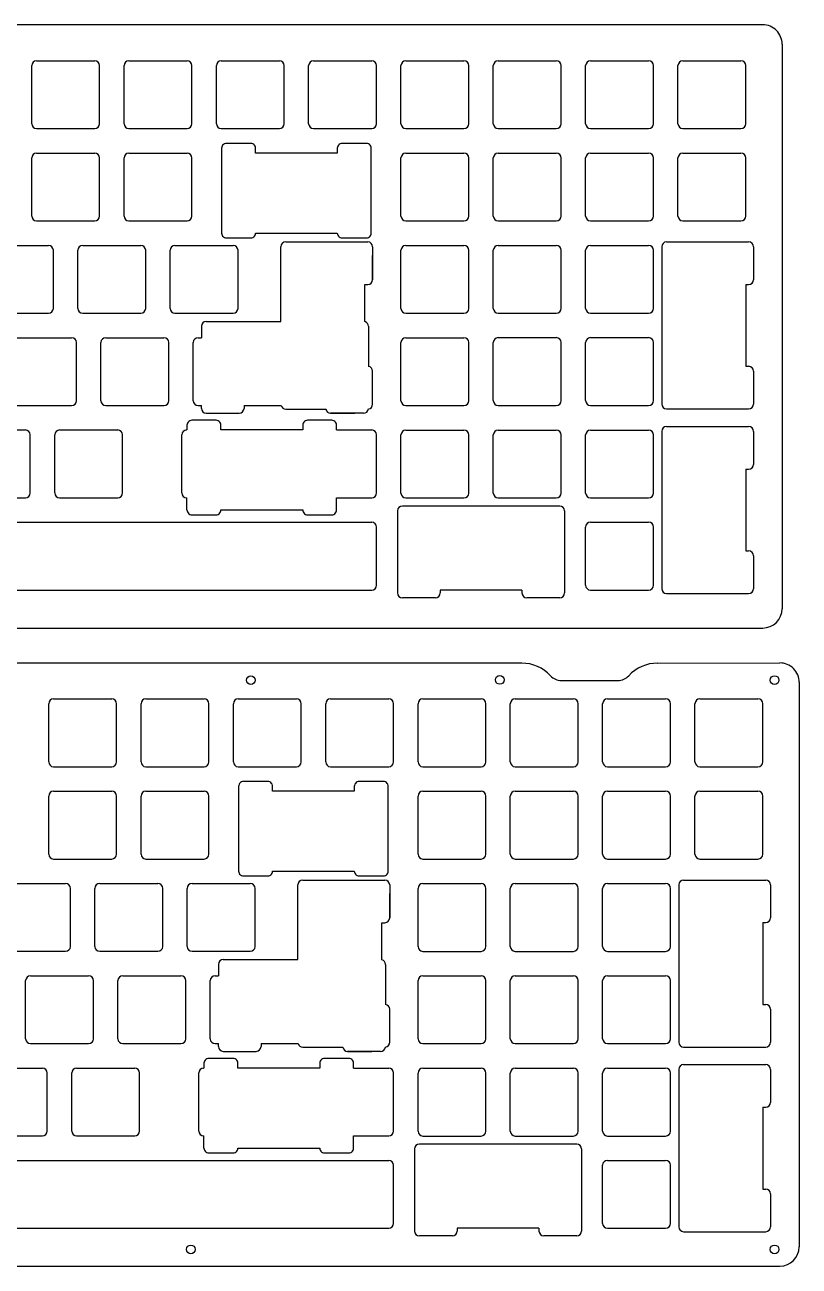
# Model space of a CAD drawing. Header units: millimetres. Extents: x -128 to 247, y -664 to -127.
# Drawn here: x 87.1 to 246.8, y -382.9 to -126.7 of the extents above; entities that cross this region are included whole.
import ezdxf

# ---------------------------------------------------------------- set-up
doc = ezdxf.new("R2010")
doc.units = ezdxf.units.MM
doc.layers.add('bmini', color=150, linetype='Continuous')
doc.layers.add('C', color=4, linetype='Continuous')

# ---------------------------------------------------------------- blocks, each defined once
blk = doc.blocks.new('switch hole')
for p, q in [((1, 0), (13, 0)), ((0, -13), (0, -1)), ((14, -13), (14, -1)), ((1, -14), (13, -14))]:
    blk.add_line(p, q)
for centre, start, end in [((1, -1), 90, 180), ((13, -1), 0, 90), ((1, -13), 180, 270), ((13, -13), 270, 0)]:
    blk.add_arc(centre, 1, start, end)

msp = doc.modelspace()

# ---------------------------------------------------------------- linework, layer by layer
at = {"layer": 'bmini'}
for p, q in [((239.33, -126.72), (-124.13, -126.73)), ((243.33, -130.72), (243.33, -247.22)), ((88.49, -147.14), (88.49, -135.14)), ((89.49, -134.14), (101.49, -134.14)), ((102.49, -147.14), (102.49, -135.14)), ((107.54, -147.14), (107.54, -135.14)), ((108.54, -134.14), (120.54, -134.14)), ((121.54, -147.14), (121.54, -135.14)), ((126.59, -147.14), (126.59, -135.14)), ((127.59, -134.14), (139.59, -134.14)), ((140.59, -147.14), (140.59, -135.14)), ((145.64, -147.14), (145.64, -135.14)), ((146.64, -134.14), (158.64, -134.14)), ((159.64, -147.14), (159.64, -135.14)), ((89.49, -148.14), (101.49, -148.14)), ((108.54, -148.14), (120.54, -148.14)), ((127.59, -148.14), (139.59, -148.14)), ((146.64, -148.14), (158.64, -148.14)), ((89.49, -153.19), (101.49, -153.19)), ((108.54, -153.19), (120.54, -153.19)), ((88.49, -166.19), (88.49, -154.19)), ((102.49, -166.19), (102.49, -154.19)), ((107.54, -166.19), (107.54, -154.19)), ((121.54, -166.19), (121.54, -154.19)), ((89.49, -167.19), (101.49, -167.19)), ((108.54, -167.19), (120.54, -167.19)), ((140.9, -171.53), (157.84, -171.53)), ((219.48, -171.53), (236.42, -171.53)), ((79.96, -172.24), (91.96, -172.24)), ((92.96, -185.24), (92.96, -173.24)), ((98.01, -185.24), (98.01, -173.24)), ((99.01, -172.24), (111.01, -172.24)), ((112.01, -185.24), (112.01, -173.24)), ((117.06, -185.24), (117.06, -173.24)), ((118.06, -172.24), (130.06, -172.24)), ((131.06, -185.24), (131.06, -173.24)), ((139.9, -187.94), (139.9, -172.53)), ((158.84, -172.53), (158.84, -179.33)), ((218.48, -172.53), (218.48, -205)), ((237.42, -172.53), (237.42, -179.33)), ((158.84, -179.33), (158.84, -174.33)), ((157.26, -187.98), (157.26, -180.33)), ((157.26, -180.33), (157.84, -180.33)), ((235.84, -180.33), (235.84, -197.2)), ((235.84, -180.33), (236.42, -180.33)), ((79.96, -186.24), (91.96, -186.24)), ((99.01, -186.24), (111.01, -186.24)), ((118.06, -186.24), (130.06, -186.24)), ((123.5, -188.94), (123.5, -191.29)), ((124.5, -187.94), (139.9, -187.94)), ((157.97, -188.94), (157.97, -197.22)), ((84.73, -191.29), (96.73, -191.29)), ((103.78, -191.29), (115.78, -191.29)), ((122.83, -191.29), (123.5, -191.29)), ((97.73, -204.29), (97.73, -192.29)), ((102.78, -204.29), (102.78, -192.29)), ((116.78, -204.29), (116.78, -192.29)), ((121.83, -204.29), (121.83, -192.29)), ((235.84, -197.2), (236.42, -197.2)), ((158.84, -205.01), (158.84, -198.21)), ((237.42, -198.2), (237.42, -205)), ((84.73, -205.29), (96.73, -205.29)), ((103.78, -205.29), (115.78, -205.29)), ((122.83, -205.29), (123.5, -205.29)), ((123.5, -205.88), (123.5, -205.29)), ((124.5, -206.88), (131.3, -206.88)), ((132.3, -205.29), (139.95, -205.29)), ((132.3, -205.29), (132.3, -205.88)), ((140.9, -206.01), (149.18, -206.01)), ((150.17, -206.88), (155.17, -206.88)), ((156.97, -206.88), (150.17, -206.88)), ((219.48, -206), (236.42, -206)), ((120.56, -209.14), (120.53, -209.34)), ((120.53, -209.34), (120.53, -210.34)), ((120.63, -208.92), (120.56, -209.14)), ((120.75, -208.73), (120.63, -208.92)), ((120.91, -208.56), (120.75, -208.73)), ((121.11, -208.44), (120.91, -208.56)), ((121.32, -208.37), (121.11, -208.44)), ((121.53, -208.34), (121.32, -208.37)), ((126.53, -208.34), (121.53, -208.34)), ((126.74, -208.37), (126.53, -208.34)), ((126.95, -208.44), (126.74, -208.37)), ((127.15, -208.56), (126.95, -208.44)), ((127.32, -208.73), (127.15, -208.56)), ((127.44, -208.92), (127.32, -208.73)), ((127.51, -209.14), (127.44, -208.92)), ((127.53, -209.34), (127.51, -209.14)), ((127.53, -210.34), (127.53, -209.34)), ((144.43, -209.14), (144.41, -209.34)), ((144.41, -209.34), (144.41, -210.34)), ((144.5, -208.92), (144.43, -209.14)), ((144.62, -208.73), (144.5, -208.92)), ((144.79, -208.56), (144.62, -208.73)), ((144.99, -208.44), (144.79, -208.56)), ((145.2, -208.37), (144.99, -208.44)), ((145.41, -208.34), (145.2, -208.37)), ((150.41, -208.34), (145.41, -208.34)), ((150.62, -208.37), (150.41, -208.34)), ((150.83, -208.44), (150.62, -208.37)), ((151.03, -208.56), (150.83, -208.44)), ((151.19, -208.73), (151.03, -208.56)), ((151.32, -208.92), (151.19, -208.73)), ((151.39, -209.14), (151.32, -208.92)), ((151.41, -209.34), (151.39, -209.14)), ((151.41, -210.34), (151.41, -209.34)), ((219.48, -209.63), (236.42, -209.63)), ((75.2, -210.34), (87.2, -210.34)), ((88.2, -223.34), (88.2, -211.34)), ((93.25, -223.34), (93.25, -211.34)), ((94.25, -210.34), (106.25, -210.34)), ((107.25, -223.34), (107.25, -211.34)), ((119.45, -223.34), (119.45, -211.34)), ((120.45, -210.34), (120.53, -210.34)), ((144.41, -210.34), (127.53, -210.34)), ((151.41, -210.34), (158.64, -210.34)), ((159.64, -223.34), (159.64, -211.34)), ((218.48, -210.63), (218.48, -243.1)), ((237.42, -210.63), (237.42, -217.43)), ((235.84, -218.43), (235.84, -235.3)), ((235.84, -218.43), (236.42, -218.43)), ((75.2, -224.34), (87.2, -224.34)), ((94.25, -224.34), (106.25, -224.34)), ((120.45, -224.34), (120.53, -224.34)), ((120.53, -226.84), (120.53, -224.34)), ((151.41, -224.34), (158.64, -224.34)), ((151.41, -226.84), (151.41, -224.34)), ((120.53, -226.84), (120.56, -227.05)), ((120.56, -227.05), (120.63, -227.26)), ((120.63, -227.26), (120.75, -227.46)), ((120.75, -227.46), (120.91, -227.63)), ((120.91, -227.63), (121.11, -227.75)), ((121.11, -227.75), (121.32, -227.82)), ((121.32, -227.82), (121.53, -227.84)), ((121.53, -227.84), (126.53, -227.84)), ((126.53, -227.84), (126.74, -227.82)), ((126.74, -227.82), (126.95, -227.75)), ((126.95, -227.75), (127.15, -227.63)), ((127.15, -227.63), (127.32, -227.46)), ((127.32, -227.46), (127.44, -227.26)), ((127.44, -227.26), (127.51, -227.05)), ((127.51, -227.05), (127.53, -226.84)), ((127.53, -226.84), (144.41, -226.84)), ((144.41, -226.84), (144.43, -227.05)), ((144.43, -227.05), (144.5, -227.26)), ((144.5, -227.26), (144.62, -227.46)), ((144.62, -227.46), (144.79, -227.63)), ((144.79, -227.63), (144.99, -227.75)), ((144.99, -227.75), (145.2, -227.82)), ((145.2, -227.82), (145.41, -227.84)), ((145.41, -227.84), (150.41, -227.84)), ((150.41, -227.84), (150.62, -227.82)), ((150.62, -227.82), (150.83, -227.75)), ((150.83, -227.75), (151.03, -227.63)), ((151.03, -227.63), (151.19, -227.46)), ((151.19, -227.46), (151.32, -227.26)), ((151.32, -227.26), (151.39, -227.05)), ((151.39, -227.05), (151.41, -226.84)), ((163.98, -227.03), (163.98, -243.97)), ((197.45, -226.03), (164.98, -226.03)), ((198.45, -227.03), (198.45, -243.97)), ((79.94, -229.39), (146.64, -229.39)), ((146.64, -229.39), (158.64, -229.39)), ((159.64, -242.39), (159.64, -230.39)), ((235.84, -235.3), (236.42, -235.3)), ((237.42, -236.3), (237.42, -243.1)), ((79.94, -243.39), (146.64, -243.39)), ((146.64, -243.39), (158.64, -243.39)), ((171.78, -244.97), (164.98, -244.97)), ((189.65, -243.39), (172.78, -243.39)), ((172.78, -243.39), (172.78, -243.97)), ((189.65, -243.39), (189.65, -243.97)), ((197.45, -244.97), (190.65, -244.97)), ((219.48, -244.1), (236.42, -244.1)), ((-124.13, -251.22), (239.33, -251.22))]:
    msp.add_line(p, q, dxfattribs=at)
msp.add_polyline3d([(151.55, -153.19, 0), (134.68, -153.19, 0), (134.68, -152.19, 0), (134.65, -151.99, 0), (134.58, -151.77, 0), (134.46, -151.58, 0), (134.3, -151.41, 0), (134.1, -151.29, 0), (133.89, -151.22, 0), (133.68, -151.19, 0), (128.68, -151.19, 0), (128.47, -151.22, 0), (128.26, -151.29, 0), (128.06, -151.41, 0), (127.89, -151.58, 0), (127.77, -151.77, 0), (127.7, -151.99, 0), (127.68, -152.19, 0), (127.68, -169.69, 0), (127.7, -169.9, 0), (127.77, -170.11, 0), (127.89, -170.31, 0), (128.06, -170.48, 0), (128.26, -170.6, 0), (128.47, -170.67, 0), (128.68, -170.69, 0), (133.68, -170.69, 0), (133.89, -170.67, 0), (134.1, -170.6, 0), (134.3, -170.48, 0), (134.46, -170.31, 0), (134.58, -170.11, 0), (134.65, -169.9, 0), (134.68, -169.69, 0), (151.55, -169.69, 0), (151.57, -169.9, 0), (151.65, -170.11, 0), (151.77, -170.31, 0), (151.93, -170.48, 0), (152.13, -170.6, 0), (152.34, -170.67, 0), (152.55, -170.69, 0), (157.55, -170.69, 0), (157.76, -170.67, 0), (157.97, -170.6, 0), (158.17, -170.48, 0), (158.34, -170.31, 0), (158.46, -170.11, 0), (158.53, -169.9, 0), (158.55, -169.69, 0), (158.55, -152.19, 0), (158.53, -151.99, 0), (158.46, -151.77, 0), (158.34, -151.58, 0), (158.17, -151.41, 0), (157.97, -151.29, 0), (157.76, -151.22, 0), (157.55, -151.19, 0), (152.55, -151.19, 0), (152.34, -151.22, 0), (152.13, -151.29, 0), (151.93, -151.41, 0), (151.77, -151.58, 0), (151.65, -151.77, 0), (151.57, -151.99, 0), (151.55, -152.19, 0), (151.55, -153.19, 0)], dxfattribs=at)
for centre, radius, start, end in [((239.33, -130.72), 4, 0, 90.0016), ((89.49, -135.14), 1, 90, 180), ((101.49, -135.14), 1, 0, 90), ((108.54, -135.14), 1, 90, 180), ((120.54, -135.14), 1, 0, 90), ((127.59, -135.14), 1, 90, 180), ((139.59, -135.14), 1, 0, 90), ((146.64, -135.14), 1, 90, 180), ((158.64, -135.14), 1, 0, 90), ((89.49, -147.14), 1, 180, 270), ((101.49, -147.14), 1, 270, 0), ((108.54, -147.14), 1, 180, 270), ((120.54, -147.14), 1, 270, 0), ((127.59, -147.14), 1, 180, 270), ((139.59, -147.14), 1, 270, 0), ((146.64, -147.14), 1, 180, 270), ((158.64, -147.14), 1, 270, 0), ((89.49, -154.19), 1, 90, 180), ((101.49, -154.19), 1, 0, 90), ((108.54, -154.19), 1, 90, 180), ((120.54, -154.19), 1, 0, 90), ((89.49, -166.19), 1, 180, 270), ((101.49, -166.19), 1, 270, 0), ((108.54, -166.19), 1, 180, 270), ((120.54, -166.19), 1, 270, 0), ((140.9, -172.53), 1, 90, 180), ((157.84, -172.53), 1, 360, 90), ((219.48, -172.53), 1, 90, 180), ((236.42, -172.53), 1, 0, 90), ((91.96, -173.24), 1, 0, 90), ((99.01, -173.24), 1, 90, 180), ((111.01, -173.24), 1, 0, 90), ((118.06, -173.24), 1, 90, 180), ((130.06, -173.24), 1, 0, 90), ((157.84, -179.33), 1, 270, 0), ((236.42, -179.33), 1, 270, 0), ((91.96, -185.24), 1, 270, 0), ((99.01, -185.24), 1, 180, 270), ((111.01, -185.24), 1, 270, 0), ((118.06, -185.24), 1, 180, 270), ((130.06, -185.24), 1, 270, 0), ((124.5, -188.94), 1, 90, 180), ((156.97, -188.94), 1, 360, 73.3214), ((96.73, -192.29), 1, 0, 90), ((103.78, -192.29), 1, 90, 180), ((115.78, -192.29), 1, 0, 90), ((122.83, -192.29), 1, 90, 180), ((157.84, -198.21), 1, 0, 82.6461), ((236.42, -198.2), 1, 0, 90), ((96.73, -204.29), 1, 270, 0), ((103.78, -204.29), 1, 180, 270), ((115.78, -204.29), 1, 270, 0), ((122.83, -204.29), 1, 180, 270), ((124.5, -205.88), 1, 180, 270), ((131.3, -205.88), 1, 270, 0), ((140.9, -205.01), 1, 196.6784, 270), ((150.17, -205.88), 1, 187.354, 270), ((156.97, -205.88), 1, 270, 353.068), ((157.84, -205.01), 1, 276.9318, 0), ((219.48, -205), 1, 180, 270), ((236.42, -205), 1, 270, 0), ((219.48, -210.63), 1, 90, 180), ((236.42, -210.63), 1, 0, 90), ((87.2, -211.34), 1, 0, 90), ((94.25, -211.34), 1, 90, 180), ((106.25, -211.34), 1, 0, 90), ((120.45, -211.34), 1, 90, 180), ((158.64, -211.34), 1, 0, 90), ((236.42, -217.43), 1, 270, 0), ((87.2, -223.34), 1, 270, 0), ((94.25, -223.34), 1, 180, 270), ((106.25, -223.34), 1, 270, 0), ((120.45, -223.34), 1, 180, 270), ((158.64, -223.34), 1, 270, 0), ((164.98, -227.03), 1, 90, 180), ((197.45, -227.03), 1, 0, 90), ((158.64, -230.39), 1, 0, 90), ((236.42, -236.3), 1, 0, 90), ((158.64, -242.39), 1, 270, 360), ((219.48, -243.1), 1, 180, 270), ((236.42, -243.1), 1, 270, 0), ((164.98, -243.97), 1, 180, 270), ((171.78, -243.97), 1, 270, 0), ((190.65, -243.97), 1, 180, 270), ((197.45, -243.97), 1, 270, 0), ((239.33, -247.22), 4, 270, 0)]:
    msp.add_arc(centre, radius, start, end, dxfattribs=at)
at = {"layer": 'C'}
for p, q in [((-80.45, -258.43), (189.61, -258.43)), ((217.6, -258.46), (242.85, -258.42)), ((197.75, -262.05), (209.46, -262.05)), ((246.85, -262.42), (246.85, -378.92)), ((93, -265.84), (105, -265.84)), ((112.05, -265.84), (124.05, -265.84)), ((131.1, -265.84), (143.1, -265.84)), ((150.15, -265.84), (162.15, -265.84)), ((92, -278.84), (92, -266.84)), ((106, -278.84), (106, -266.84)), ((111.05, -278.84), (111.05, -266.84)), ((125.05, -278.84), (125.05, -266.84)), ((130.1, -278.84), (130.1, -266.84)), ((144.1, -278.84), (144.1, -266.84)), ((149.15, -278.84), (149.15, -266.84)), ((163.15, -278.84), (163.15, -266.84)), ((93, -279.84), (105, -279.84)), ((112.05, -279.84), (124.05, -279.84)), ((131.1, -279.84), (143.1, -279.84)), ((150.15, -279.84), (162.15, -279.84)), ((92, -297.89), (92, -285.89)), ((93, -284.89), (105, -284.89)), ((106, -297.89), (106, -285.89)), ((111.05, -297.89), (111.05, -285.89)), ((112.05, -284.89), (124.05, -284.89)), ((125.05, -297.89), (125.05, -285.89)), ((93, -298.89), (105, -298.89)), ((112.05, -298.89), (124.05, -298.89)), ((83.48, -303.94), (95.48, -303.94)), ((102.53, -303.94), (114.53, -303.94)), ((121.58, -303.94), (133.58, -303.94)), ((143.42, -319.64), (143.42, -304.23)), ((144.42, -303.23), (161.36, -303.23)), ((162.36, -304.23), (162.36, -311.03)), ((222, -304.22), (222, -336.7)), ((223, -303.22), (239.94, -303.22)), ((240.94, -304.22), (240.94, -311.02)), ((96.48, -316.94), (96.48, -304.94)), ((101.53, -316.94), (101.53, -304.94)), ((115.53, -316.94), (115.53, -304.94)), ((120.58, -316.94), (120.58, -304.94)), ((134.58, -316.94), (134.58, -304.94)), ((162.36, -311.03), (162.36, -306.03)), ((160.77, -319.68), (160.77, -312.03)), ((160.77, -312.03), (161.36, -312.03)), ((239.35, -312.02), (239.35, -328.9)), ((239.35, -312.02), (239.94, -312.02)), ((83.48, -317.94), (95.48, -317.94)), ((102.53, -317.94), (114.53, -317.94)), ((121.58, -317.94), (133.58, -317.94)), ((128.01, -319.64), (143.42, -319.64)), ((127.01, -320.64), (127.01, -322.99)), ((161.48, -320.64), (161.48, -328.91)), ((87.24, -335.99), (87.24, -323.99)), ((88.24, -322.99), (100.24, -322.99)), ((101.24, -335.99), (101.24, -323.99)), ((106.29, -335.99), (106.29, -323.99)), ((107.29, -322.99), (119.29, -322.99)), ((120.29, -335.99), (120.29, -323.99)), ((125.34, -335.99), (125.34, -323.99)), ((126.34, -322.99), (127.01, -322.99)), ((162.36, -336.7), (162.36, -329.9)), ((239.35, -328.9), (239.94, -328.9)), ((240.94, -329.9), (240.94, -336.7)), ((88.24, -336.99), (100.24, -336.99)), ((107.29, -336.99), (119.29, -336.99)), ((126.34, -336.99), (127.01, -336.99)), ((127.01, -337.58), (127.01, -336.99)), ((135.81, -336.99), (143.46, -336.99)), ((135.81, -336.99), (135.81, -337.58)), ((144.42, -337.7), (152.69, -337.7)), ((223, -337.7), (239.94, -337.7)), ((124.14, -340.62), (124.07, -340.83)), ((124.26, -340.42), (124.14, -340.62)), ((124.43, -340.26), (124.26, -340.42)), ((124.62, -340.13), (124.43, -340.26)), ((124.84, -340.06), (124.62, -340.13)), ((125.04, -340.04), (124.84, -340.06)), ((130.04, -340.04), (125.04, -340.04)), ((128.01, -338.58), (134.81, -338.58)), ((130.25, -340.06), (130.04, -340.04)), ((130.47, -340.13), (130.25, -340.06)), ((130.66, -340.26), (130.47, -340.13)), ((130.83, -340.42), (130.66, -340.26)), ((130.95, -340.62), (130.83, -340.42)), ((131.02, -340.83), (130.95, -340.62)), ((148.01, -340.62), (147.94, -340.83)), ((148.14, -340.42), (148.01, -340.62)), ((148.3, -340.26), (148.14, -340.42)), ((148.5, -340.13), (148.3, -340.26)), ((148.71, -340.06), (148.5, -340.13)), ((148.92, -340.04), (148.71, -340.06)), ((153.92, -340.04), (148.92, -340.04)), ((153.68, -338.58), (158.68, -338.58)), ((160.48, -338.58), (153.68, -338.58)), ((154.13, -340.06), (153.92, -340.04)), ((154.34, -340.13), (154.13, -340.06)), ((154.54, -340.26), (154.34, -340.13)), ((154.71, -340.42), (154.54, -340.26)), ((154.83, -340.62), (154.71, -340.42)), ((154.9, -340.83), (154.83, -340.62)), ((78.71, -342.04), (90.71, -342.04)), ((91.71, -355.04), (91.71, -343.04)), ((96.76, -355.04), (96.76, -343.04)), ((97.76, -342.04), (109.76, -342.04)), ((110.76, -355.04), (110.76, -343.04)), ((122.96, -355.04), (122.96, -343.04)), ((123.96, -342.04), (124.04, -342.04)), ((124.07, -340.83), (124.04, -341.04)), ((124.04, -341.04), (124.04, -342.04)), ((131.04, -341.04), (131.02, -340.83)), ((131.04, -342.04), (131.04, -341.04)), ((147.92, -342.04), (131.04, -342.04)), ((147.94, -340.83), (147.92, -341.04)), ((147.92, -341.04), (147.92, -342.04)), ((154.92, -341.04), (154.9, -340.83)), ((154.92, -342.04), (154.92, -341.04)), ((154.92, -342.04), (162.15, -342.04)), ((163.15, -355.04), (163.15, -343.04)), ((222, -342.32), (222, -374.8)), ((223, -341.32), (239.94, -341.32)), ((240.94, -342.32), (240.94, -349.12)), ((239.35, -350.12), (239.35, -367)), ((239.35, -350.12), (239.94, -350.12)), ((78.71, -356.04), (90.71, -356.04)), ((97.76, -356.04), (109.76, -356.04)), ((123.96, -356.04), (124.04, -356.04)), ((124.04, -358.54), (124.04, -356.04)), ((154.92, -356.04), (162.15, -356.04)), ((154.92, -358.54), (154.92, -356.04)), ((124.04, -358.54), (124.07, -358.75)), ((131.02, -358.75), (131.04, -358.54)), ((131.04, -358.54), (147.92, -358.54)), ((147.92, -358.54), (147.94, -358.75)), ((154.9, -358.75), (154.92, -358.54)), ((200.96, -357.73), (168.49, -357.73)), ((83.45, -361.09), (150.15, -361.09)), ((124.07, -358.75), (124.14, -358.96)), ((124.14, -358.96), (124.26, -359.16)), ((124.26, -359.16), (124.43, -359.33)), ((124.43, -359.33), (124.62, -359.45)), ((124.62, -359.45), (124.84, -359.52)), ((124.84, -359.52), (125.04, -359.54)), ((125.04, -359.54), (130.04, -359.54)), ((130.04, -359.54), (130.25, -359.52)), ((130.25, -359.52), (130.47, -359.45)), ((130.47, -359.45), (130.66, -359.33)), ((130.66, -359.33), (130.83, -359.16)), ((130.83, -359.16), (130.95, -358.96)), ((130.95, -358.96), (131.02, -358.75)), ((147.94, -358.75), (148.01, -358.96)), ((148.01, -358.96), (148.14, -359.16)), ((148.14, -359.16), (148.3, -359.33)), ((148.3, -359.33), (148.5, -359.45)), ((148.5, -359.45), (148.71, -359.52)), ((148.71, -359.52), (148.92, -359.54)), ((148.92, -359.54), (153.92, -359.54)), ((150.15, -361.09), (162.15, -361.09)), ((153.92, -359.54), (154.13, -359.52)), ((154.13, -359.52), (154.34, -359.45)), ((154.34, -359.45), (154.54, -359.33)), ((154.54, -359.33), (154.71, -359.16)), ((154.71, -359.16), (154.83, -358.96)), ((154.83, -358.96), (154.9, -358.75)), ((167.49, -358.73), (167.49, -375.67)), ((201.96, -358.73), (201.96, -375.67)), ((163.15, -374.09), (163.15, -362.09)), ((239.35, -367), (239.94, -367)), ((240.94, -368), (240.94, -374.8)), ((83.45, -375.09), (150.15, -375.09)), ((150.15, -375.09), (162.15, -375.09)), ((193.16, -375.09), (176.29, -375.09)), ((176.29, -375.09), (176.29, -375.67)), ((193.16, -375.09), (193.16, -375.67)), ((223, -375.8), (239.94, -375.8)), ((175.29, -376.67), (168.49, -376.67)), ((200.96, -376.67), (194.16, -376.67)), ((-120.62, -382.92), (242.85, -382.92))]:
    msp.add_line(p, q, dxfattribs=at)
msp.add_polyline3d([(155.06, -284.89, 0), (138.19, -284.89, 0), (138.19, -283.89, 0), (138.17, -283.68, 0), (138.1, -283.47, 0), (137.97, -283.27, 0), (137.81, -283.11, 0), (137.61, -282.98, 0), (137.4, -282.91, 0), (137.19, -282.89, 0), (132.19, -282.89, 0), (131.98, -282.91, 0), (131.77, -282.98, 0), (131.57, -283.11, 0), (131.4, -283.27, 0), (131.28, -283.47, 0), (131.21, -283.68, 0), (131.19, -283.89, 0), (131.19, -301.39, 0), (131.21, -301.6, 0), (131.28, -301.81, 0), (131.4, -302.01, 0), (131.57, -302.18, 0), (131.77, -302.3, 0), (131.98, -302.37, 0), (132.19, -302.39, 0), (137.19, -302.39, 0), (137.4, -302.37, 0), (137.61, -302.3, 0), (137.81, -302.18, 0), (137.97, -302.01, 0), (138.1, -301.81, 0), (138.17, -301.6, 0), (138.19, -301.39, 0), (155.06, -301.39, 0), (155.09, -301.6, 0), (155.16, -301.81, 0), (155.28, -302.01, 0), (155.45, -302.18, 0), (155.64, -302.3, 0), (155.86, -302.37, 0), (156.06, -302.39, 0), (161.06, -302.39, 0), (161.27, -302.37, 0), (161.48, -302.3, 0), (161.68, -302.18, 0), (161.85, -302.01, 0), (161.97, -301.81, 0), (162.04, -301.6, 0), (162.06, -301.39, 0), (162.06, -283.89, 0), (162.04, -283.68, 0), (161.97, -283.47, 0), (161.85, -283.27, 0), (161.68, -283.11, 0), (161.48, -282.98, 0), (161.27, -282.91, 0), (161.06, -282.89, 0), (156.06, -282.89, 0), (155.86, -282.91, 0), (155.64, -282.98, 0), (155.45, -283.11, 0), (155.28, -283.27, 0), (155.16, -283.47, 0), (155.09, -283.68, 0), (155.06, -283.89, 0), (155.06, -284.89, 0)], dxfattribs=at)
for centre in [(133.7, -261.96), (185.06, -261.93), (241.78, -261.95), (121.33, -379.45), (241.78, -379.45)]:
    msp.add_circle(centre, 0.9, dxfattribs=at)
for centre, radius, start, end in [((189.61, -266.46), 8, 42.3283, 90), ((217.6, -266.46), 8, 90, 137.6717), ((242.85, -262.42), 4, 0, 90.0016), ((197.75, -259.05), 3, 222.3283, 270), ((209.46, -259.05), 3, 270, 317.6717), ((93, -266.84), 1, 90, 180), ((105, -266.84), 1, 0, 90), ((112.05, -266.84), 1, 90, 180), ((124.05, -266.84), 1, 0, 90), ((131.1, -266.84), 1, 90, 180), ((143.1, -266.84), 1, 0, 90), ((150.15, -266.84), 1, 90, 180), ((162.15, -266.84), 1, 0, 90), ((93, -278.84), 1, 180, 270), ((105, -278.84), 1, 270, 0), ((112.05, -278.84), 1, 180, 270), ((124.05, -278.84), 1, 270, 0), ((131.1, -278.84), 1, 180, 270), ((143.1, -278.84), 1, 270, 0), ((150.15, -278.84), 1, 180, 270), ((162.15, -278.84), 1, 270, 0), ((93, -285.89), 1, 90, 180), ((105, -285.89), 1, 0, 90), ((112.05, -285.89), 1, 90, 180), ((124.05, -285.89), 1, 0, 90), ((93, -297.89), 1, 180, 270), ((105, -297.89), 1, 270, 0), ((112.05, -297.89), 1, 180, 270), ((124.05, -297.89), 1, 270, 0), ((95.48, -304.94), 1, 0, 90), ((102.53, -304.94), 1, 90, 180), ((114.53, -304.94), 1, 0, 90), ((121.58, -304.94), 1, 90, 180), ((133.58, -304.94), 1, 0, 90), ((144.42, -304.23), 1, 90, 180), ((161.36, -304.23), 1, 360, 90), ((223, -304.22), 1, 90, 180), ((239.94, -304.22), 1, 0, 90), ((161.36, -311.03), 1, 270, 0), ((239.94, -311.02), 1, 270, 0), ((95.48, -316.94), 1, 270, 0), ((102.53, -316.94), 1, 180, 270), ((114.53, -316.94), 1, 270, 0), ((121.58, -316.94), 1, 180, 270), ((133.58, -316.94), 1, 270, 0), ((128.01, -320.64), 1, 90, 180), ((160.48, -320.64), 1, 360, 73.3214), ((88.24, -323.99), 1, 90, 180), ((100.24, -323.99), 1, 0, 90), ((107.29, -323.99), 1, 90, 180), ((119.29, -323.99), 1, 0, 90), ((126.34, -323.99), 1, 90, 180), ((161.36, -329.9), 1, 0, 82.6461), ((239.94, -329.9), 1, 0, 90), ((88.24, -335.99), 1, 180, 270), ((100.24, -335.99), 1, 270, 0), ((107.29, -335.99), 1, 180, 270), ((119.29, -335.99), 1, 270, 0), ((126.34, -335.99), 1, 180, 270), ((128.01, -337.58), 1, 180, 270), ((134.81, -337.58), 1, 270, 0), ((144.42, -336.7), 1, 196.6784, 270), ((153.68, -337.58), 1, 187.354, 270), ((160.48, -337.58), 1, 270, 353.068), ((161.36, -336.7), 1, 276.9318, 0), ((223, -336.7), 1, 180, 270), ((239.94, -336.7), 1, 270, 0), ((90.71, -343.04), 1, 0, 90), ((97.76, -343.04), 1, 90, 180), ((109.76, -343.04), 1, 0, 90), ((123.96, -343.04), 1, 90, 180), ((162.15, -343.04), 1, 0, 90), ((223, -342.32), 1, 90, 180), ((239.94, -342.32), 1, 0, 90), ((239.94, -349.12), 1, 270, 0), ((90.71, -355.04), 1, 270, 0), ((97.76, -355.04), 1, 180, 270), ((109.76, -355.04), 1, 270, 0), ((123.96, -355.04), 1, 180, 270), ((162.15, -355.04), 1, 270, 0), ((168.49, -358.73), 1, 90, 180), ((200.96, -358.73), 1, 0, 90), ((162.15, -362.09), 1, 0, 90), ((239.94, -368), 1, 0, 90), ((162.15, -374.09), 1, 270, 360), ((168.49, -375.67), 1, 180, 270), ((175.29, -375.67), 1, 270, 0), ((194.16, -375.67), 1, 180, 270), ((200.96, -375.67), 1, 270, 0), ((223, -374.8), 1, 180, 270), ((239.94, -374.8), 1, 270, 0), ((242.85, -378.92), 4, 270, 360)]:
    msp.add_arc(centre, radius, start, end, dxfattribs=at)

# ---------------------------------------------------------------- block references
at = {"layer": 'bmini'}
for p in [(164.69, -134.14), (183.74, -134.14), (202.79, -134.14), (221.84, -134.14), (164.69, -153.19), (183.74, -153.19), (202.79, -153.19), (221.84, -153.19), (117.06, -172.24), (164.69, -172.26), (183.74, -172.25), (202.79, -172.25), (164.69, -191.29), (183.74, -191.28), (202.79, -191.28), (164.69, -210.37), (183.74, -210.36), (202.79, -210.36), (202.78, -229.38)]:
    msp.add_blockref('switch hole', p, dxfattribs=at)
at = {"layer": 'C'}
for p in [(168.2, -265.84), (187.25, -265.84), (206.3, -265.84), (225.35, -265.84), (168.2, -284.89), (187.25, -284.89), (206.3, -284.89), (225.35, -284.89), (120.58, -303.94), (168.2, -303.95), (187.25, -303.95), (206.3, -303.95), (168.2, -322.99), (187.25, -322.98), (206.3, -322.98), (168.2, -342.06), (187.25, -342.06), (206.3, -342.06), (206.29, -361.08)]:
    msp.add_blockref('switch hole', p, dxfattribs=at)

doc.saveas('drawing.dxf')
